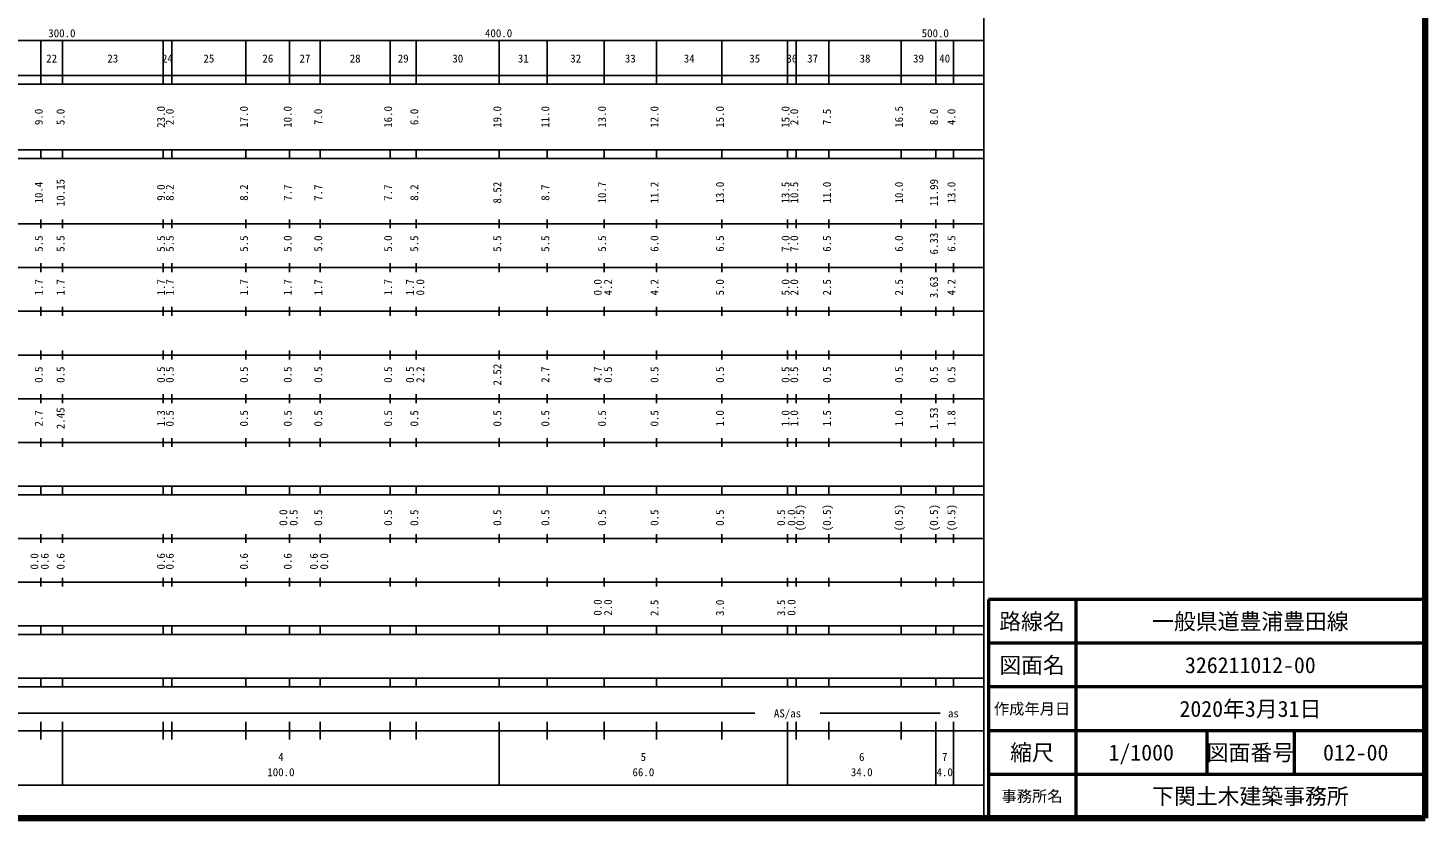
# Model space of a CAD drawing. Units: millimetres on the paper, enlarged 1000 times. Extents: x 40000 to 680000, y 20000 to 380000.
# Drawn here: x 360068 to 680000, y 20000 to 200868 of the extents above; entities that cross this region are included whole.
import ezdxf
from ezdxf.enums import TextEntityAlignment as Align

# ---------------------------------------------------------------- set-up
doc = ezdxf.new("R2010")
doc.units = ezdxf.units.MM
doc.header["$LTSCALE"] = 1000
for name, color, linetype, lineweight in [('M-TTL', 2, 'Continuous', 140), ('M-TTL-BAND', 7, 'Continuous', 25), ('M-TTL-FRAM', 2, 'Continuous', 50), ('M-TTL-LINE', 7, 'Continuous', 50)]:
    doc.layers.add(name, color=color, linetype=linetype, lineweight=lineweight)
doc.layers.add('M-TTL-TXT', color=7, linetype='Continuous')
doc.styles.add('ＭＳ ゴシック', font='')
doc.styles.get('ＭＳ ゴシック').set_extended_font_data('MS Gothic')

msp = doc.modelspace()

# ---------------------------------------------------------------- linework, layer by layer
at = {"layer": 'M-TTL'}
for p, q in [((680000, 20000), (680000, 380000)), ((40000, 20000), (680000, 20000))]:
    msp.add_line(p, q, dxfattribs=at)
at = {"layer": 'M-TTL-BAND'}
for p, q in [((579000, 20000), (579000, 370000)), ((68000, 198000), (579000, 198000)), ((363000, 188000), (363000, 198000)), ((368000, 188000), (368000, 198000)), ((391000, 188000), (391000, 198000)), ((393000, 188000), (393000, 198000)), ((410000, 188000), (410000, 198000)), ((420000, 188000), (420000, 198000)), ((427000, 188000), (427000, 198000)), ((443000, 188000), (443000, 198000)), ((449000, 188000), (449000, 198000)), ((468000, 188000), (468000, 198000)), ((479000, 188000), (479000, 198000)), ((492000, 188000), (492000, 198000)), ((504000, 188000), (504000, 198000)), ((519000, 188000), (519000, 198000)), ((534000, 188000), (534000, 198000)), ((536000, 188000), (536000, 198000)), ((543500, 188000), (543500, 198000)), ((560000, 188000), (560000, 198000)), ((568000, 188000), (568000, 198000)), ((572000, 188000), (572000, 198000)), ((40000, 190000), (579000, 190000)), ((40000, 188000), (579000, 188000)), ((40000, 173000), (579000, 173000)), ((363000, 171000), (363000, 173000)), ((368000, 171000), (368000, 173000)), ((391000, 171000), (391000, 173000)), ((393000, 171000), (393000, 173000)), ((410000, 171000), (410000, 173000)), ((420000, 171000), (420000, 173000)), ((427000, 171000), (427000, 173000)), ((443000, 171000), (443000, 173000)), ((449000, 171000), (449000, 173000)), ((468000, 171000), (468000, 173000)), ((479000, 171000), (479000, 173000)), ((492000, 171000), (492000, 173000)), ((504000, 171000), (504000, 173000)), ((519000, 171000), (519000, 173000)), ((534000, 171000), (534000, 173000)), ((536000, 171000), (536000, 173000)), ((543500, 171000), (543500, 173000)), ((560000, 171000), (560000, 173000)), ((568000, 171000), (568000, 173000)), ((572000, 171000), (572000, 173000)), ((40000, 171000), (579000, 171000)), ((363000, 155000), (363000, 157000)), ((368000, 155000), (368000, 157000)), ((391000, 155000), (391000, 157000)), ((393000, 155000), (393000, 157000)), ((410000, 155000), (410000, 157000)), ((420000, 155000), (420000, 157000)), ((427000, 155000), (427000, 157000)), ((443000, 155000), (443000, 157000)), ((449000, 155000), (449000, 157000)), ((468000, 155000), (468000, 157000)), ((479000, 155000), (479000, 157000)), ((492000, 155000), (492000, 157000)), ((504000, 155000), (504000, 157000)), ((519000, 155000), (519000, 157000)), ((534000, 155000), (534000, 157000)), ((536000, 155000), (536000, 157000)), ((543500, 155000), (543500, 157000)), ((560000, 155000), (560000, 157000)), ((568000, 155000), (568000, 157000)), ((572000, 155000), (572000, 157000)), ((40000, 156000), (579000, 156000)), ((46000, 146000), (579000, 146000)), ((363000, 145000), (363000, 147000)), ((368000, 145000), (368000, 147000)), ((391000, 145000), (391000, 147000)), ((393000, 145000), (393000, 147000)), ((410000, 145000), (410000, 147000)), ((420000, 145000), (420000, 147000)), ((427000, 145000), (427000, 147000)), ((443000, 145000), (443000, 147000)), ((449000, 145000), (449000, 147000)), ((468000, 145000), (468000, 147000)), ((479000, 145000), (479000, 147000)), ((492000, 145000), (492000, 147000)), ((504000, 145000), (504000, 147000)), ((519000, 145000), (519000, 147000)), ((534000, 145000), (534000, 147000)), ((536000, 145000), (536000, 147000)), ((543500, 145000), (543500, 147000)), ((560000, 145000), (560000, 147000)), ((568000, 145000), (568000, 147000)), ((572000, 145000), (572000, 147000)), ((52000, 136000), (579000, 136000)), ((363000, 135000), (363000, 137000)), ((368000, 135000), (368000, 137000)), ((391000, 135000), (391000, 137000)), ((393000, 135000), (393000, 137000)), ((410000, 135000), (410000, 137000)), ((420000, 135000), (420000, 137000)), ((427000, 135000), (427000, 137000)), ((443000, 135000), (443000, 137000)), ((449000, 135000), (449000, 137000)), ((468000, 135000), (468000, 137000)), ((479000, 135000), (479000, 137000)), ((492000, 135000), (492000, 137000)), ((504000, 135000), (504000, 137000)), ((519000, 135000), (519000, 137000)), ((534000, 135000), (534000, 137000)), ((536000, 135000), (536000, 137000)), ((543500, 135000), (543500, 137000)), ((560000, 135000), (560000, 137000)), ((568000, 135000), (568000, 137000)), ((572000, 135000), (572000, 137000)), ((46000, 126000), (579000, 126000)), ((363000, 125000), (363000, 127000)), ((368000, 125000), (368000, 127000)), ((391000, 125000), (391000, 127000)), ((393000, 125000), (393000, 127000)), ((410000, 125000), (410000, 127000)), ((420000, 125000), (420000, 127000)), ((427000, 125000), (427000, 127000)), ((443000, 125000), (443000, 127000)), ((449000, 125000), (449000, 127000)), ((468000, 125000), (468000, 127000)), ((479000, 125000), (479000, 127000)), ((492000, 125000), (492000, 127000)), ((504000, 125000), (504000, 127000)), ((519000, 125000), (519000, 127000)), ((534000, 125000), (534000, 127000)), ((536000, 125000), (536000, 127000)), ((543500, 125000), (543500, 127000)), ((560000, 125000), (560000, 127000)), ((568000, 125000), (568000, 127000)), ((572000, 125000), (572000, 127000)), ((52000, 116000), (579000, 116000)), ((363000, 115000), (363000, 117000)), ((368000, 115000), (368000, 117000)), ((391000, 115000), (391000, 117000)), ((393000, 115000), (393000, 117000)), ((410000, 115000), (410000, 117000)), ((420000, 115000), (420000, 117000)), ((427000, 115000), (427000, 117000)), ((443000, 115000), (443000, 117000)), ((449000, 115000), (449000, 117000)), ((468000, 115000), (468000, 117000)), ((479000, 115000), (479000, 117000)), ((492000, 115000), (492000, 117000)), ((504000, 115000), (504000, 117000)), ((519000, 115000), (519000, 117000)), ((534000, 115000), (534000, 117000)), ((536000, 115000), (536000, 117000)), ((543500, 115000), (543500, 117000)), ((560000, 115000), (560000, 117000)), ((568000, 115000), (568000, 117000)), ((572000, 115000), (572000, 117000)), ((46000, 106000), (579000, 106000)), ((363000, 105000), (363000, 107000)), ((368000, 105000), (368000, 107000)), ((391000, 105000), (391000, 107000)), ((393000, 105000), (393000, 107000)), ((410000, 105000), (410000, 107000)), ((420000, 105000), (420000, 107000)), ((427000, 105000), (427000, 107000)), ((443000, 105000), (443000, 107000)), ((449000, 105000), (449000, 107000)), ((468000, 105000), (468000, 107000)), ((479000, 105000), (479000, 107000)), ((492000, 105000), (492000, 107000)), ((504000, 105000), (504000, 107000)), ((519000, 105000), (519000, 107000)), ((534000, 105000), (534000, 107000)), ((536000, 105000), (536000, 107000)), ((543500, 105000), (543500, 107000)), ((560000, 105000), (560000, 107000)), ((568000, 105000), (568000, 107000)), ((572000, 105000), (572000, 107000)), ((40000, 96000), (579000, 96000)), ((363000, 94000), (363000, 96000)), ((368000, 94000), (368000, 96000)), ((391000, 94000), (391000, 96000)), ((393000, 94000), (393000, 96000)), ((410000, 94000), (410000, 96000)), ((420000, 94000), (420000, 96000)), ((427000, 94000), (427000, 96000)), ((443000, 94000), (443000, 96000)), ((449000, 94000), (449000, 96000)), ((468000, 94000), (468000, 96000)), ((479000, 94000), (479000, 96000)), ((492000, 94000), (492000, 96000)), ((504000, 94000), (504000, 96000)), ((519000, 94000), (519000, 96000)), ((534000, 94000), (534000, 96000)), ((536000, 94000), (536000, 96000)), ((543500, 94000), (543500, 96000)), ((560000, 94000), (560000, 96000)), ((568000, 94000), (568000, 96000)), ((572000, 94000), (572000, 96000)), ((40000, 94000), (579000, 94000)), ((49000, 84000), (579000, 84000)), ((363000, 83000), (363000, 85000)), ((368000, 83000), (368000, 85000)), ((391000, 83000), (391000, 85000)), ((393000, 83000), (393000, 85000)), ((410000, 83000), (410000, 85000)), ((420000, 83000), (420000, 85000)), ((427000, 83000), (427000, 85000)), ((443000, 83000), (443000, 85000)), ((449000, 83000), (449000, 85000)), ((468000, 83000), (468000, 85000)), ((479000, 83000), (479000, 85000)), ((492000, 83000), (492000, 85000)), ((504000, 83000), (504000, 85000)), ((519000, 83000), (519000, 85000)), ((534000, 83000), (534000, 85000)), ((536000, 83000), (536000, 85000)), ((543500, 83000), (543500, 85000)), ((560000, 83000), (560000, 85000)), ((568000, 83000), (568000, 85000)), ((572000, 83000), (572000, 85000)), ((40000, 74000), (579000, 74000)), ((363000, 73000), (363000, 75000)), ((368000, 73000), (368000, 75000)), ((391000, 73000), (391000, 75000)), ((393000, 73000), (393000, 75000)), ((410000, 73000), (410000, 75000)), ((420000, 73000), (420000, 75000)), ((427000, 73000), (427000, 75000)), ((443000, 73000), (443000, 75000)), ((449000, 73000), (449000, 75000)), ((468000, 73000), (468000, 75000)), ((479000, 73000), (479000, 75000)), ((492000, 73000), (492000, 75000)), ((504000, 73000), (504000, 75000)), ((519000, 73000), (519000, 75000)), ((534000, 73000), (534000, 75000)), ((536000, 73000), (536000, 75000)), ((543500, 73000), (543500, 75000)), ((560000, 73000), (560000, 75000)), ((568000, 73000), (568000, 75000)), ((572000, 73000), (572000, 75000)), ((40000, 64000), (579000, 64000)), ((363000, 62000), (363000, 64000)), ((368000, 62000), (368000, 64000)), ((391000, 62000), (391000, 64000)), ((393000, 62000), (393000, 64000)), ((410000, 62000), (410000, 64000)), ((420000, 62000), (420000, 64000)), ((427000, 62000), (427000, 64000)), ((443000, 62000), (443000, 64000)), ((449000, 62000), (449000, 64000)), ((468000, 62000), (468000, 64000)), ((479000, 62000), (479000, 64000)), ((492000, 62000), (492000, 64000)), ((504000, 62000), (504000, 64000)), ((519000, 62000), (519000, 64000)), ((534000, 62000), (534000, 64000)), ((536000, 62000), (536000, 64000)), ((543500, 62000), (543500, 64000)), ((560000, 62000), (560000, 64000)), ((568000, 62000), (568000, 64000)), ((572000, 62000), (572000, 64000)), ((40000, 62000), (579000, 62000)), ((40000, 52000), (579000, 52000)), ((363000, 50000), (363000, 52000)), ((368000, 50000), (368000, 52000)), ((391000, 50000), (391000, 52000)), ((393000, 50000), (393000, 52000)), ((410000, 50000), (410000, 52000)), ((420000, 50000), (420000, 52000)), ((427000, 50000), (427000, 52000)), ((443000, 50000), (443000, 52000)), ((449000, 50000), (449000, 52000)), ((468000, 50000), (468000, 52000)), ((479000, 50000), (479000, 52000)), ((492000, 50000), (492000, 52000)), ((504000, 50000), (504000, 52000)), ((519000, 50000), (519000, 52000)), ((534000, 50000), (534000, 52000)), ((536000, 50000), (536000, 52000)), ((543500, 50000), (543500, 52000)), ((560000, 50000), (560000, 52000)), ((568000, 50000), (568000, 52000)), ((572000, 50000), (572000, 52000)), ((40000, 50000), (579000, 50000)), ((71000, 44000), (526500, 44000)), ((363000, 38000), (363000, 42000)), ((368000, 27500), (368000, 42000)), ((391000, 38000), (391000, 42000)), ((393000, 38000), (393000, 42000)), ((410000, 38000), (410000, 42000)), ((420000, 38000), (420000, 42000)), ((427000, 38000), (427000, 42000)), ((443000, 38000), (443000, 42000)), ((449000, 38000), (449000, 42000)), ((468000, 27500), (468000, 42000)), ((479000, 38000), (479000, 42000)), ((492000, 38000), (492000, 42000)), ((504000, 38000), (504000, 42000)), ((519000, 38000), (519000, 42000)), ((534000, 27500), (534000, 42000)), ((536000, 38000), (536000, 42000)), ((541500, 44000), (569000, 44000)), ((543500, 38000), (543500, 42000)), ((560000, 38000), (560000, 42000)), ((568000, 27500), (568000, 42000)), ((572000, 27500), (572000, 42000)), ((40000, 40000), (579000, 40000)), ((68000, 27500), (579000, 27500))]:
    msp.add_line(p, q, dxfattribs=at)
at = {"layer": 'M-TTL-FRAM'}
for p, q in [((680000, 70000), (580000, 70000)), ((580000, 70000), (580000, 20000))]:
    msp.add_line(p, q, dxfattribs=at)
at = {"layer": 'M-TTL-LINE'}
for p, q in [((600000, 70000), (600000, 20000)), ((680000, 60000), (580000, 60000)), ((680000, 50000), (580000, 50000)), ((680000, 40000), (580000, 40000)), ((630000, 40000), (630000, 30000)), ((650000, 40000), (650000, 30000)), ((680000, 30000), (580000, 30000))]:
    msp.add_line(p, q, dxfattribs=at)

# ---------------------------------------------------------------- texts
at = {"layer": 'M-TTL-BAND', "style": 'ＭＳ ゴシック'}
for s, p in [('300.0', (367844, 198195)), ('400.0', (467844, 198195)), ('500.0', (567844, 198195)), ('22', (365500, 192405)), ('23', (379500, 192405)), ('24', (392000, 192405)), ('25', (401500, 192405)), ('26', (415000, 192405)), ('27', (423500, 192405)), ('28', (435000, 192405)), ('29', (446000, 192405)), ('30', (458500, 192405)), ('31', (473500, 192405)), ('32', (485500, 192405)), ('33', (498000, 192405)), ('34', (511500, 192405)), ('35', (526500, 192405)), ('36', (535000, 192405)), ('37', (539750, 192405)), ('38', (551750, 192405)), ('39', (564000, 192405)), ('40', (570000, 192405)), ('AS/as', (534000, 42500)), ('as', (572000, 42500)), ('4', (418000, 32523)), ('5', (501000, 32523)), ('6', (551000, 32523)), ('7', (570000, 32523)), ('100.0', (418000, 29033)), ('66.0', (501000, 29033)), ('34.0', (551000, 29033)), ('4.0', (570000, 29033))]:
    msp.add_text(s, height=1833, dxfattribs=at).set_placement(p, align=Align.BOTTOM_CENTER)
for s, p in [('23.0', (392000, 180500)), ('17.0', (411000, 180500)), ('10.0', (421000, 180500)), ('16.0', (444000, 180500)), ('19.0', (469000, 180500)), ('11.0', (480000, 180500)), ('13.0', (493000, 180500)), ('12.0', (505000, 180500)), ('15.0', (520000, 180500)), ('15.0', (535000, 180500)), ('16.5', (561000, 180500)), ('9.0', (364000, 180500)), ('5.0', (369000, 180500)), ('2.0', (394000, 180500)), ('7.0', (428000, 180500)), ('6.0', (450000, 180500)), ('2.0', (537000, 180500)), ('7.5', (544500, 180500)), ('8.0', (569000, 180500)), ('4.0', (573000, 180500)), ('10.4', (364000, 163174)), ('10.15', (369000, 163174)), ('9.0', (392000, 163174)), ('8.2', (394000, 163174)), ('8.2', (411000, 163174)), ('7.7', (421000, 163174)), ('7.7', (428000, 163174)), ('7.7', (444000, 163174)), ('8.2', (450000, 163174)), ('8.52', (469000, 163174)), ('8.7', (480000, 163174)), ('10.7', (493000, 163174)), ('11.2', (505000, 163174)), ('13.0', (520000, 163174)), ('13.5', (535000, 163174)), ('10.5', (537000, 163174)), ('11.0', (544500, 163174)), ('10.0', (561000, 163174)), ('11.99', (569000, 163174)), ('13.0', (573000, 163174)), ('6.33', (569000, 151500)), ('5.5', (364000, 151500)), ('5.5', (369000, 151500)), ('5.5', (392000, 151500)), ('5.5', (394000, 151500)), ('5.5', (411000, 151500)), ('5.0', (421000, 151500)), ('5.0', (428000, 151500)), ('5.0', (444000, 151500)), ('5.5', (450000, 151500)), ('5.5', (469000, 151500)), ('5.5', (480000, 151500)), ('5.5', (493000, 151500)), ('6.0', (505000, 151500)), ('6.5', (520000, 151500)), ('7.0', (535000, 151500)), ('7.0', (537000, 151500)), ('6.5', (544500, 151500)), ('6.0', (561000, 151500)), ('6.5', (573000, 151500)), ('1.7', (364000, 141500)), ('1.7', (369000, 141500)), ('1.7', (392000, 141500)), ('1.7', (394000, 141500)), ('1.7', (411000, 141500)), ('1.7', (421000, 141500)), ('1.7', (428000, 141500)), ('1.7', (444000, 141500)), ('1.7', (449000, 141500)), ('0.0', (451370, 141500)), ('0.0', (492000, 141500)), ('4.2', (494370, 141500)), ('4.2', (505000, 141500)), ('5.0', (520000, 141500)), ('5.0', (535000, 141500)), ('2.0', (537000, 141500)), ('2.5', (544500, 141500)), ('2.5', (561000, 141500)), ('3.63', (569000, 141500)), ('4.2', (573000, 141500)), ('0.5', (364000, 121500)), ('0.5', (369000, 121500)), ('0.5', (392000, 121500)), ('0.5', (394000, 121500)), ('0.5', (411000, 121500)), ('0.5', (421000, 121500)), ('0.5', (428000, 121500)), ('0.5', (444000, 121500)), ('0.5', (449000, 121500)), ('2.2', (451370, 121500)), ('2.52', (469000, 121500)), ('2.7', (480000, 121500)), ('4.7', (492000, 121500)), ('0.5', (494370, 121500)), ('0.5', (505000, 121500)), ('0.5', (520000, 121500)), ('0.5', (535000, 121500)), ('0.5', (537000, 121500)), ('0.5', (544500, 121500)), ('0.5', (561000, 121500)), ('0.5', (569000, 121500)), ('0.5', (573000, 121500)), ('2.7', (364000, 111500)), ('2.45', (369000, 111500)), ('1.3', (392000, 111500)), ('0.5', (394000, 111500)), ('0.5', (411000, 111500)), ('0.5', (421000, 111500)), ('0.5', (428000, 111500)), ('0.5', (444000, 111500)), ('0.5', (450000, 111500)), ('0.5', (469000, 111500)), ('0.5', (480000, 111500)), ('0.5', (493000, 111500)), ('0.5', (505000, 111500)), ('1.0', (520000, 111500)), ('1.0', (535000, 111500)), ('1.0', (537000, 111500)), ('1.5', (544500, 111500)), ('1.0', (561000, 111500)), ('1.53', (569000, 111500)), ('1.8', (573000, 111500)), ('0.0', (420000, 88764)), ('0.5', (422370, 88764)), ('0.5', (428000, 88764)), ('0.5', (444000, 88764)), ('0.5', (450000, 88764)), ('0.5', (469000, 88764)), ('0.5', (480000, 88764)), ('0.5', (493000, 88764)), ('0.5', (505000, 88764)), ('0.5', (520000, 88764)), ('0.5', (534000, 88764)), ('0.0', (536370, 88764)), ('(0.5)', (538370, 88764)), ('(0.5)', (544500, 88764)), ('(0.5)', (561000, 88764)), ('(0.5)', (569000, 88764)), ('(0.5)', (573000, 88764)), ('0.0', (363000, 78764)), ('0.6', (365370, 78764)), ('0.6', (369000, 78764)), ('0.6', (392000, 78764)), ('0.6', (394000, 78764)), ('0.6', (411000, 78764)), ('0.6', (421000, 78764)), ('0.6', (427000, 78764)), ('0.0', (429370, 78764)), ('0.0', (492000, 68197)), ('2.0', (494370, 68197)), ('2.5', (505000, 68117)), ('3.0', (520000, 68117)), ('3.5', (534000, 68117)), ('0.0', (536370, 68197))]:
    msp.add_text(s, height=1833, rotation=90, dxfattribs=at).set_placement(p, align=Align.BOTTOM_CENTER)
at = {"layer": 'M-TTL-TXT', "style": 'ＭＳ ゴシック'}
for s, height, p in [('路線名', 3666, (590000, 65000)), ('路線名', 3666, (590000, 65000)), ('一般県道豊浦豊田線', 3666, (640000, 65000)), ('図面名', 3666, (590000, 55000)), ('図面名', 3666, (590000, 55000)), ('326211012-00', 3666, (640000, 55000)), ('作成年月日', 2566, (590000, 45000)), ('作成年月日', 2566, (590000, 45000)), ('2020年3月31日', 3666, (640000, 45000)), ('縮尺', 3666, (590000, 35000)), ('縮尺', 3666, (590000, 35000)), ('1/1000', 3666, (615000, 35000)), ('図面番号', 3666, (640000, 35000)), ('図面番号', 3666, (640000, 35000)), ('012-00', 3666, (664125, 35000)), ('事務所名', 2566, (590000, 25000)), ('事務所名', 2566, (590000, 25000)), ('下関土木建築事務所', 3666, (640000, 25000))]:
    msp.add_text(s, height=height, dxfattribs=at).set_placement(p, align=Align.MIDDLE_CENTER)

doc.saveas('drawing.dxf')
